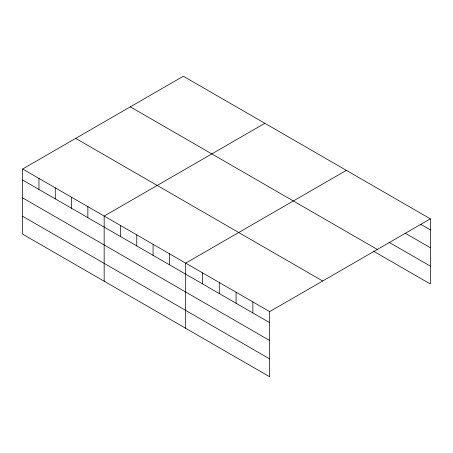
<?xml version="1.0" encoding="UTF-8"?>
<svg xmlns="http://www.w3.org/2000/svg" width="453" height="453" viewBox="0 0 453 453"><rect width="100%" height="100%" fill="white"/><g stroke="black" fill="none" stroke-linecap="round" stroke-linejoin="round"><path stroke-width="0.68" d="M269.66 340.503L269.66 311.613L22.65 169.003L22.65 234.161L269.66 376.771L269.66 340.503L22.65 197.893M22.65 169.003L183.34 76.229L430.35 218.839L430.35 283.997L373.363 251.098M264.852 123.29L104.162 216.064L104.162 281.222M346.364 170.351L185.679 263.125L185.679 328.283M269.66 311.613L430.35 218.839M420.752 224.326L430.35 229.869M405.158 233.187L430.35 247.734M388.957 242.236L430.35 266.137M130.311 106.846L377.321 249.456M75.679 138.386L322.689 280.996M22.65 180.034L269.66 322.644M22.65 216.296L269.66 358.906M252.865 301.913L252.865 312.944M236.07 292.219L236.07 303.244M219.269 282.519L219.269 293.55M202.474 272.819L202.474 283.85M169.377 253.714L169.377 264.739M153.074 244.297L153.074 255.328M136.772 234.886L136.772 245.917M120.464 225.475L120.464 236.506M87.859 206.647L87.859 217.678M71.557 197.236L71.557 208.267M55.255 187.825L55.255 198.856M38.952 178.414L38.952 189.445"/></g></svg>
